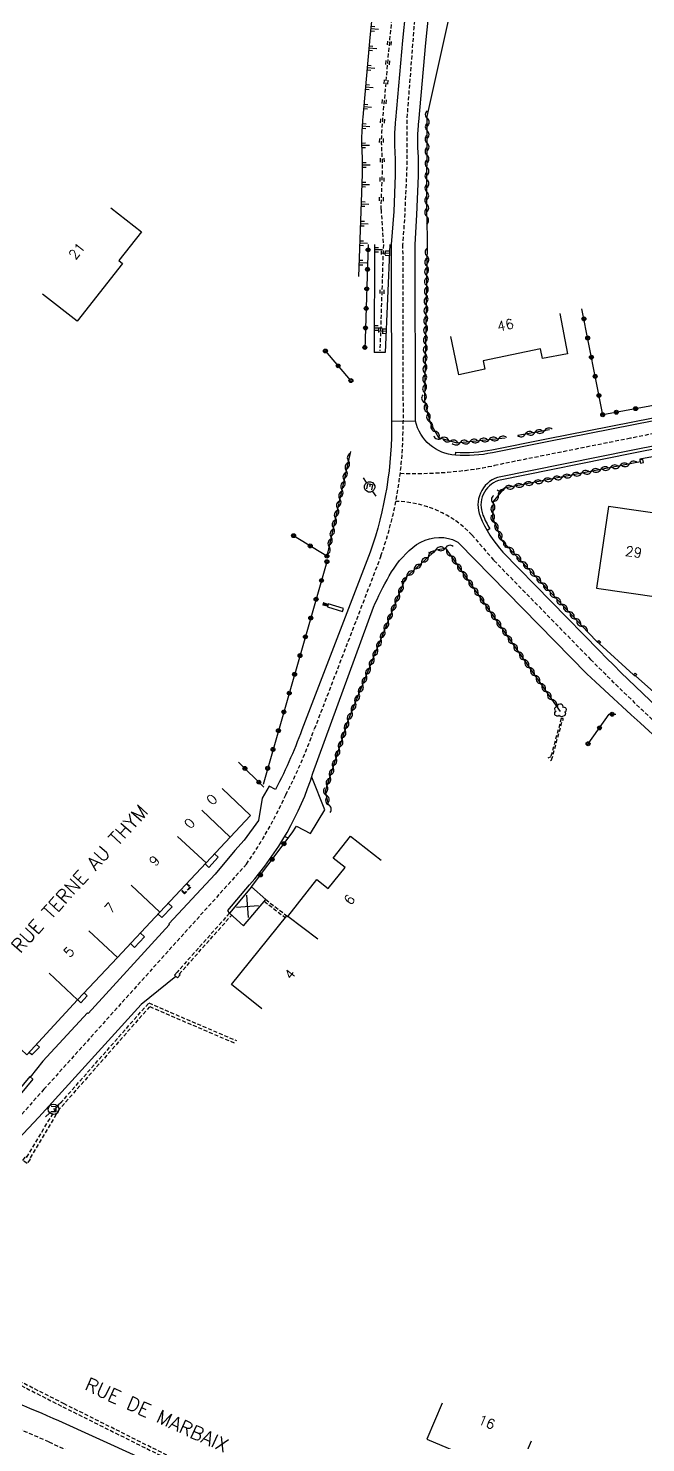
# Model space of a CAD drawing. Header units: millimetres. Extents: x 151000 to 152000, y 111999 to 113000.
# Drawn here: x 151169.1 to 151248.1, y 112367.7 to 112548.8 of the extents above; entities that cross this region are included whole.
import ezdxf
from ezdxf.enums import TextEntityAlignment as Align

# ---------------------------------------------------------------- set-up
doc = ezdxf.new("R2010")
doc.units = ezdxf.units.MM
doc.linetypes.add('DASHED', pattern=[0.75, 0.5, -0.25])
doc.layers.get('0').update_dxf_attribs({"linetype": 'CONTINUOUS'})
for name, color, linetype in [('W0001', 6, 'DASHED'), ('W0008', 7, 'CONTINUOUS'), ('W0100', 7, 'CONTINUOUS'), ('W0112', 1, 'DASHED'), ('W0211', 2, 'CONTINUOUS'), ('W0220', 5, 'DASHED'), ('W0300', 7, 'CONTINUOUS'), ('W0302', 3, 'CONTINUOUS'), ('W0310', 3, 'CONTINUOUS'), ('W0322', 7, 'CONTINUOUS'), ('W0334', 7, 'CONTINUOUS'), ('W0400', 7, 'CONTINUOUS'), ('W0471', 7, 'CONTINUOUS'), ('W0989', 7, 'CONTINUOUS'), ('W0991', 7, 'CONTINUOUS'), ('W1102', 7, 'CONTINUOUS')]:
    doc.layers.add(name, color=color, linetype=linetype)
doc.styles.get("Standard").update_dxf_attribs({"font": 'romans.shx', "width": 0.85})

# ---------------------------------------------------------------- blocks, each defined once
blk = doc.blocks.new('t310o')
at = {"color": 0, "linetype": 'Continuous'}
for centre, start, end in [((-0.5, 0.38), 216.8699, 323.1304), ((0.5, -0.37), 36.8699, 143.1303)]:
    blk.add_arc(centre, 0.625, start, end, dxfattribs=at)
blk = doc.blocks.new('T471')
for p, q in [((-0.333334, 0.333334), (-0.333334, -0.333334)), ((-0.333334, 0.333334), (0.333334, 0.333334)), ((-0.333334, 0), (0, 0)), ((0.500001, 0.500001), (1.000002, 1.000002)), ((-0.500001, -0.500001), (-1.000002, -1.000002)), ((-0.333334, -0.333334), (0.333334, -0.333334))]:
    blk.add_line(p, q)
blk.add_ellipse((0, 0), major_axis=(0.471405, 0.471405), ratio=1, start_param=5.4977871438, end_param=11.780972451)
blk = doc.blocks.new('T400')
for p, q in [((-0.15, 0.3), (0.15, 0.3)), ((-0.15, -0.25), (-0.15, 0.3)), ((-0.15, 0.15), (0.15, 0.15)), ((-0.15, 0), (0.15, 0)), ((0.15, 0.3), (0.15, -0.25)), ((-0.15, -0.15), (0.15, -0.15)), ((-0.15, -0.25), (-0.15, -0.3)), ((-0.15, -0.3), (0.15, -0.3)), ((0.15, -0.3), (0.15, -0.25))]:
    blk.add_line(p, q)
blk = doc.blocks.new('T300')
for p, q in [((-0.8, 0.51), (-0.86, 0.34)), ((-0.86, 0.34), (-0.86, 0.17)), ((-0.86, 0.17), (-0.74, 0.06)), ((-0.69, 0.63), (-0.8, 0.51)), ((-0.8, -0.06), (-0.74, 0.06)), ((-0.74, 0.06), (-0.69, 0.11)), ((-0.57, 0.69), (-0.69, 0.63)), ((-0.46, 0.69), (-0.57, 0.69)), ((-0.29, 0.63), (-0.46, 0.69)), ((-0.29, 0.63), (-0.17, 0.74)), ((-0.23, 0.57), (-0.29, 0.63)), ((-0.17, 0.74), (-0.06, 0.8)), ((-0.06, 0.8), (0.06, 0.8)), ((0.06, 0.8), (0.23, 0.74)), ((0.23, 0.74), (0.34, 0.63)), ((0.34, 0.63), (0.4, 0.51)), ((0.46, 0.46), (0.34, 0.46)), ((0.4, 0.51), (0.4, 0.46)), ((0.57, 0.4), (0.46, 0.46)), ((0.57, 0.4), (0.69, 0.29)), ((0.69, 0.29), (0.74, 0.17)), ((0.74, 0.06), (0.69, -0.17)), ((0.74, 0.17), (0.74, 0.06)), ((-0.8, -0.17), (-0.8, -0.06)), ((-0.8, -0.23), (-0.8, -0.17)), ((-0.74, -0.34), (-0.8, -0.23)), ((-0.69, -0.4), (-0.74, -0.34)), ((-0.51, -0.46), (-0.69, -0.4)), ((-0.4, -0.46), (-0.51, -0.46)), ((-0.4, -0.46), (-0.34, -0.46)), ((-0.34, -0.46), (-0.34, -0.4)), ((-0.34, -0.51), (-0.34, -0.46)), ((-0.29, -0.63), (-0.34, -0.51)), ((-0.17, -0.74), (-0.29, -0.63)), ((-0.06, -0.8), (-0.17, -0.74)), ((0.06, -0.8), (-0.06, -0.8)), ((0.17, -0.74), (0.06, -0.8)), ((0.23, -0.69), (0.17, -0.74)), ((0.29, -0.46), (0.23, -0.46)), ((0.29, -0.63), (0.23, -0.69)), ((0.46, -0.4), (0.29, -0.46)), ((0.34, -0.51), (0.29, -0.63)), ((0.34, -0.51), (0.34, -0.46)), ((0.57, -0.34), (0.46, -0.4)), ((0.63, -0.29), (0.57, -0.34)), ((0.69, -0.17), (0.63, -0.29))]:
    blk.add_line(p, q)
blk = doc.blocks.new('t322o')
at = {"color": 0, "linetype": 'Continuous'}
for radius in [0.25, 0.15]:
    blk.add_circle((0, 0), radius, dxfattribs=at)
blk = doc.blocks.new('t211o')
at = {"color": 0, "linetype": 'Continuous'}
for p, q in [((-0.29, 0.5), (-0.29, 0)), ((0, 1), (0, 0)), ((0.29, 0.5), (0.29, 0))]:
    blk.add_line(p, q, dxfattribs=at)
blk = doc.blocks.new('t220o')
at = {"color": 0, "linetype": 'Continuous'}
for p, q in [((-0.25, 0.25), (0.25, 0.25)), ((-0.25, -0.25), (0.25, -0.25))]:
    blk.add_line(p, q, dxfattribs=at)
blk = doc.blocks.new('t991o')
at = {"color": 0, "linetype": 'Continuous'}
for p, q in [((-1, 1), (1, -1)), ((-1, -1), (1, 1))]:
    blk.add_line(p, q, dxfattribs=at)

msp = doc.modelspace()

# ---------------------------------------------------------------- linework, layer by layer
at = {"layer": 'W0001', "flags": 128}
msp.add_lwpolyline([(151413.18, 112596.14), (151374.05, 112653.49), (151356.6, 112679.29), (151345.58, 112695.46), (151336.11, 112709.29), (151316.57, 112738.09), (151301.34, 112760.45, 0.055132), (151298.42, 112764.26, 0.094048), (151295.48, 112766.37, 0.025813), (151290.9, 112768.2, 0.040445), (151287.58, 112769.05, 0.022515), (151282.87, 112769.63, 0.030455), (151279.2, 112769.69, 0.032778), (151275.17, 112769.25, 0.04343), (151272.01, 112768.4, 0.039375), (151269.79, 112767.39, 0.014995), (151265.17, 112764.64, 0.036177), (151263.11, 112763.11, 0.021887), (151260.46, 112760.62), (151245.71, 112747.2), (151231.2, 112733.97), (151215.03, 112719.27), (151191.13, 112697.49), (151172.09, 112680.3), (151156.32, 112665.86), (151152.79, 112661.89), (151151.91, 112659.39), (151152.35, 112656.6), (151153.09, 112654.4), (151154.12, 112652.35), (151156.76, 112648.97), (151164.11, 112641.19), (151174.13, 112629.34), (151201.32, 112597.62), (151210.47, 112587.11), (151213.7, 112582.26), (151215.91, 112578.59), (151217.96, 112573.01), (151218.99, 112567.73), (151219.58, 112562.15), (151219.14, 112555.1), (151218.4, 112548.79), (151217.52, 112537.24), (151217.52, 112531.37), (151217.25, 112525.14), (151216.98, 112521.11)], format="xyb", dxfattribs=at)
at = {"layer": 'W0001'}
for points in [[(151431.96, 112550.12), (151369.07, 112548.23), (151364.55, 112548.28), (151322.84, 112549.68), (151305.6, 112550.25), (151303.77, 112550.12, 0.157937), (151293.25, 112545.24, 0.10203), (151290.68, 112541.17, 0.068392), (151289.99, 112536.68, 0.126492), (151291.06, 112530.95, 0.027406), (151292.83, 112527.65, 0.084349), (151296, 112524.01, 0.038006), (151297.85, 112522.71), (151311.8, 112514.34, -0.298336), (151314.52, 112507.62, -0.223987), (151313.53, 112506.29, -0.133296), (151310.44, 112505.57), (151288.18, 112504.63), (151246.11, 112496.31), (151228.71, 112492.82, -0.05948), (151216.68, 112491.83)], [(151216.98, 112521.11), (151217.03, 112498.54, -0.089174), (151214.2, 112481.24), (151205.66, 112459.02, -0.034671), (151202.03, 112450.69, -0.047509), (151196.99, 112441.8), (151171.1, 112412.99), (151161.77, 112402.48, -0.007999), (151155.65, 112396.06, -0.068124), (151151.21, 112392.63, -0.051564), (151143.94, 112389.4, -0.018543), (151135.97, 112387.13, 0.234538), (151129.06, 112381.33)], [(151216.11, 112488.23, -0.200094), (151225.84, 112483.94), (151228.66, 112480.66), (151241.03, 112467.99, 0.019287), (151256.26, 112453.71), (151271.23, 112440.8), (151292.95, 112424.12, 0.066059), (151313.46, 112413.8, 0.027001), (151322.86, 112411.1, 0.13771), (151330.99, 112412.25, 0.066805), (151337.86, 112418.28, 0.020258), (151343.76, 112425.62, 0.023905), (151352.71, 112439.02, 0.023905)], [(151081.82, 112393.98), (151135.05, 112379.71), (151147.72, 112376.38, -0.039747), (151171.73, 112367.84), (151181.73, 112363.32, 0.06381), (151207.81, 112355.11), (151216.83, 112353.44), (151225.08, 112352.19), (151242.88, 112349.56), (151252.75, 112348.1, -0.038692), (151278.08, 112342.69), (151300.04, 112336.59), (151308.43, 112333.52, -0.146291), (151313.44, 112329.63), (151318.55, 112321.04, -0.330317), (151317.33, 112314.72), (151288.84, 112294.65, -0.083079), (151265.85, 112282.76, -0.082215)]]:
    msp.add_lwpolyline(points, format="xyb", dxfattribs=at)
at = {"layer": 'W0008', "flags": 128}
for points in [[(151217.73, 112554.75), (151216.96, 112547.2), (151216.07, 112537.05, 0.005535), (151215.97, 112535.8, 0.007839), (151215.93, 112534.91, 0.026317), (151215.96, 112533.13, -0.021745), (151216.02, 112530.97), (151216.01, 112529.99), (151215.84, 112525.35), (151215.52, 112521.11)], [(151218.6, 112521.12), (151218.81, 112524.92), (151218.99, 112529.91), (151219.01, 112530.93, 0.021745), (151218.94, 112533.34, -0.026317), (151218.91, 112534.81, -0.007839), (151218.95, 112535.6, -0.005535), (151219.04, 112536.79), (151219.94, 112546.92), (151220.7, 112554.45, 0.018235)]]:
    msp.add_lwpolyline(points, format="xyb", dxfattribs=at)
at = {"layer": 'W0008'}
for points in [[(151292.88, 112549.45), (151289.98, 112545.82, 0.165863), (151287.48, 112537.55, 0.065055), (151288.56, 112531.09, 0.086163), (151291.46, 112525.35, 0.091621), (151295.5, 112521.59), (151308.81, 112513.18, -0.27441), (151310.79, 112510, -0.314182), (151308.23, 112507.81), (151288.46, 112506.23), (151287.45, 112506.09), (151235.48, 112495.85), (151228.48, 112494.45, -0.070157), (151223.74, 112494.13, -0.327778), (151218.61, 112498.5), (151218.6, 112521.12)], [(151215.52, 112521.11), (151215.56, 112498.53, -0.089124), (151212.82, 112481.74), (151204.29, 112459.53, -0.034741), (151200.73, 112451.37)], [(151288.34, 112503.06), (151246.42, 112494.77), (151229.12, 112491.3, 0.430716), (151226.89, 112486.32, 0.088347), (151229.8, 112481.74), (151242.15, 112469.09, 0.019281), (151257.29, 112454.89)], [(151194.83, 112435.52), (151194.63, 112435.88), (151197.39, 112439.13, 0.10325), (151205.51, 112453.43), (151213.24, 112474.67, -0.024016), (151215.25, 112478.68, -0.089172), (151218.27, 112482.34, -0.231304), (151222.85, 112483.5, -0.116592), (151224.17, 112482.88), (151240.53, 112466.17, 0.013071), (151277.65, 112433.4)], [(151187.98, 112427.4), (151183.51, 112423.85), (151170.45, 112409.4), (151157.88, 112396.07, -0.15382), (151136.74, 112385.97, 0.373262), (151134.97, 112383.08, 0.097185), (151135.87, 112382.59), (151148.49, 112379.27, -0.039765), (151172.96, 112370.57), (151182.97, 112366.04, 0.063862), (151208.35, 112358.05), (151217.32, 112356.39), (151225.53, 112355.15), (151243.32, 112352.51), (151253.17, 112351.06, -0.038624), (151278.91, 112345.56), (151300.78, 112339.49, 0.108655), (151306.91, 112339.41, 0.194391), (151308.92, 112340.75, 0.078018), (151309.92, 112342.85, 0.161503), (151309.85, 112344.85), (151307.17, 112354.49), (151306.58, 112354.63)], [(151169.68, 112414.28), (151160.67, 112403.44, -0.007965), (151154.61, 112397.09, -0.068124), (151150.48, 112393.9, -0.051564), (151143.49, 112390.79, -0.03322), (151129.29, 112387.19)]]:
    msp.add_lwpolyline(points, format="xyb", dxfattribs=at)
at = {"layer": 'W0100'}
for points in [[(151179.64, 112525.8), (151183.56, 112522.71), (151180.69, 112519.06), (151181.16, 112518.69), (151175.33, 112511.29), (151170.93, 112514.76)], [(151237.09, 112512.29), (151238.05, 112507.11), (151234.86, 112506.52), (151234.6, 112507.75), (151227.26, 112506.2), (151227.49, 112505.14), (151224.18, 112504.44), (151223.15, 112509.34)], [(151193.88, 112451.47), (151197.52, 112448.03), (151194.91, 112445.27), (151191.84, 112441.95), (151185.91, 112435.67), (151180.5, 112429.87), (151175.4, 112424.42), (151168.91, 112417.4), (151165.24, 112420.79)], [(151198.96, 112423.26), (151195.07, 112426.39), (151202.15, 112435.2), (151202.29, 112435.09), (151206.01, 112439.85), (151207.47, 112438.68), (151209.62, 112441.36), (151208.1, 112442.58), (151210.29, 112445.38)]]:
    msp.add_lwpolyline(points, dxfattribs=at)
for points in [[(151251.28, 112486.42), (151243.33, 112487.57), (151241.78, 112477.14), (151249.73, 112475.99)], [(151194.83, 112435.52), (151196.64, 112433.92), (151199.46, 112437.28), (151197.64, 112438.88)]]:
    msp.add_lwpolyline(points, close=True, dxfattribs=at)
at = {"layer": 'W0100', "flags": 128}
msp.add_lwpolyline([(151222.03, 112372.81), (151220.08, 112368.2), (151231.5, 112363.36), (151233.45, 112367.97)], dxfattribs=at)
at = {"layer": 'W0112'}
for points in [[(151247.8, 112493.21), (151247.72, 112493.58), (151247.34, 112493.5), (151247.42, 112493.13)], [(151241.89, 112470.2), (151242.09, 112470.43), (151242.31, 112470.24), (151242.11, 112470.02)], [(151246.52, 112466.04), (151246.73, 112466.26), (151246.93, 112466.07), (151246.72, 112465.85)], [(151210.78, 112359.48), (151205.19, 112360.25), (151187.5, 112365.81), (151173.69, 112372.71), (151155.39, 112382), (151166.22, 112399.22), (151166.28, 112399.18), (151166.59, 112399.67), (151166.05, 112400.02), (151165.74, 112399.53), (151165.88, 112399.44), (151154.82, 112381.84), (151173.51, 112372.35), (151187.35, 112365.44), (151205.1, 112359.86), (151210.71, 112359.09), (151210.69, 112358.93), (151211.31, 112358.82), (151211.41, 112359.46), (151210.79, 112359.56)]]:
    msp.add_lwpolyline(points, close=True, dxfattribs=at)
for points in [[(151235.88, 112455.08), (151236.04, 112455.15), (151237.43, 112460.23), (151237.52, 112460.24), (151237.52, 112460.45), (151237.27, 112460.44), (151235.93, 112455.52), (151235.57, 112455.36)], [(151189.38, 112439.34), (151189.89, 112438.86), (151189.08, 112437.99), (151188.56, 112438.48)], [(151189.31, 112439.27), (151189.75, 112438.85), (151189.08, 112438.13), (151188.63, 112438.56)], [(151199.28, 112437.04), (151201.97, 112434.96)], [(151199.46, 112437.28), (151202.15, 112435.2)], [(151194.83, 112435.52), (151188.12, 112427.97), (151187.78, 112427.58), (151188.17, 112427.24), (151188.51, 112427.63), (151188.4, 112427.72), (151195.11, 112435.27)], [(151195.46, 112418.88), (151184.61, 112423.55), (151173.05, 112410.42), (151169.24, 112404.07), (151169.31, 112404.02), (151168.94, 112403.49), (151168.41, 112403.87), (151168.78, 112404.39), (151168.91, 112404.3), (151172.72, 112410.65), (151184.5, 112424.03), (151195.72, 112419.21)]]:
    msp.add_lwpolyline(points, dxfattribs=at)
at = {"layer": 'W0211', "flags": 128}
msp.add_lwpolyline([(151210.92, 112578.33, -0.005317), (151211.66, 112574.67, -0.075845), (151211.87, 112573.24, -0.013815), (151212.78, 112569.65, -0.009567), (151213.88, 112564.25, -0.052487), (151214.01, 112562.48, -0.018235), (151213.54, 112555.17), (151212.78, 112547.59), (151211.88, 112537.42, 0.005535), (151211.78, 112536.07, 0.007839), (151211.73, 112535.06, 0.026317), (151211.77, 112532.83, -0.021745), (151211.82, 112531.04), (151211.8, 112530.1), (151211.33, 112517.02, 0.019084)], format="xyb", dxfattribs=at)
at = {"layer": 'W0211'}
for points in [[(151213.39, 112521.11), (151213.35, 112507.27)], [(151215.32, 112521.11), (151214.73, 112507.29), (151213.35, 112507.27)]]:
    msp.add_lwpolyline(points, dxfattribs=at)
at = {"layer": 'W0220', "flags": 128}
msp.add_lwpolyline([(151214.22, 112525.58), (151214.38, 112530.03), (151214.4, 112531, 0.021745), (151214.34, 112533.01, -0.026317), (151214.3, 112534.97, -0.007839), (151214.35, 112535.9, -0.005535), (151214.45, 112537.19), (151215.35, 112547.35), (151216.11, 112554.91, 0.018235), (151216.59, 112562.4, 0.052487), (151216.41, 112564.71, 0.009567), (151215.29, 112570.21, 0.013815), (151214.35, 112573.94, 0.035594), (151213.71, 112575.71, 0.019084), (151212.02, 112579.14)], format="xyb", dxfattribs=at)
msp.add_lwpolyline([(151214.22, 112525.58), (151214.51, 112521.11)], dxfattribs=at)
at = {"layer": 'W0220'}
msp.add_lwpolyline([(151214.51, 112521.11), (151214.07, 112507.5)], dxfattribs=at)
at = {"layer": 'W0302', "flags": 128}
msp.add_lwpolyline([(151220.13, 112537.5), (151225.71, 112562.7), (151225.71, 112577.16)], dxfattribs=at)
at = {"layer": 'W0310', "flags": 128}
for points in [[(151220.06, 112524.74), (151220.13, 112537.5)], [(151220.06, 112524.71), (151220.11, 112521.12), (151219.76, 112501.06), (151220.49, 112498.27)], [(151220.49, 112498.27), (151221.58, 112496.41), (151223.91, 112495.71), (151230.1, 112496.37)]]:
    msp.add_lwpolyline(points, dxfattribs=at)
at = {"layer": 'W0310'}
for points in [[(151235.76, 112497.4), (151231.72, 112496.67)], [(151210.31, 112494.62), (151207.29, 112481.22)], [(151247.39, 112493.3), (151229.96, 112489.9), (151228.57, 112488.22), (151228.47, 112486.14), (151229.73, 112483.2), (151240.69, 112471.45)], [(151207.49, 112449.39), (151207.1, 112451.17), (151210.02, 112460.19), (151217.38, 112478.5), (151221.25, 112482.03), (151222.47, 112482.26), (151237.15, 112461.34)]]:
    msp.add_lwpolyline(points, dxfattribs=at)
at = {"layer": 'W0322'}
for points in [[(151212.58, 112521.11), (151212.13, 112507.68)], [(151242.57, 112499.32), (151239.92, 112512.89)], [(151210.36, 112503.69), (151207.1, 112507.48)], [(151278.89, 112506.01), (151242.57, 112499.32)], [(151246.76, 112465.89), (151256.86, 112456.89), (151257.35, 112458.81), (151257.72, 112459.36), (151256.83, 112461.96), (151253.94, 112488.3), (151253.39, 112494.3)], [(151207.29, 112481.22), (151203.03, 112483.84)], [(151207.29, 112480.51), (151199.12, 112451.99)], [(151240.7, 112457.21), (151243.41, 112460.98), (151244.25, 112461)], [(151199.23, 112451.64), (151196, 112454.84)], [(151197.64, 112438.88), (151199.72, 112441.65), (151202.83, 112445.79)]]:
    msp.add_lwpolyline(points, dxfattribs=at)
at = {"layer": 'W0322', "flags": 128}
msp.add_lwpolyline([(151210.29, 112445.38), (151214.23, 112442.3)], dxfattribs=at)
at = {"layer": 'W0334', "flags": 128}
for points in [[(151223.74, 112494.13), (151223.77, 112494.53, 0.070187), (151228.4, 112494.84), (151235.4, 112496.25), (151287.38, 112506.48), (151288.42, 112506.63), (151308.2, 112508.21, 0.307854), (151310.39, 112510.05, 0.271199), (151308.61, 112512.83), (151295.28, 112521.25, -0.091621), (151291.14, 112525.11, -0.086163), (151288.18, 112530.98, -0.065055), (151287.08, 112537.54, -0.16606), (151289.66, 112546.07), (151292.55, 112549.68, 0.245669)], [(151169.68, 112414.28), (151169.29, 112414.6), (151160.3, 112403.77, -0.007953), (151154.25, 112397.44, -0.068124), (151150.23, 112394.33, -0.051564), (151143.33, 112391.27, -0.03322), (151129.2, 112387.68), (151129.29, 112387.19)]]:
    msp.add_lwpolyline(points, format="xyb", dxfattribs=at)
at = {"layer": 'W0334'}
msp.add_lwpolyline([(151412.01, 112546.65), (151369.1, 112545.36), (151364.49, 112545.41), (151322.74, 112546.81), (151305.65, 112547.38), (151304.05, 112547.26, 0.15619), (151295.23, 112543.16, 0.077453), (151293.41, 112540.29, 0.068444), (151292.86, 112536.57, 0.128528), (151293.67, 112532.17, 0.027406), (151295.28, 112529.15, 0.084349), (151297.82, 112526.23, 0.038128), (151299.33, 112525.18), (151313.36, 112516.75, -0.301338), (151317.33, 112507.06, -0.223987), (151314.89, 112503.76, -0.131554), (151310.4, 112502.7), (151288.38, 112502.66), (151246.5, 112494.38), (151229.23, 112490.91, 0.428351), (151227.25, 112486.48, 0.032876), (151228.13, 112484.7), (151227.78, 112484.5)], format="xyb", dxfattribs=at)
for points in [[(151218.61, 112498.5), (151215.56, 112498.47)], [(151250.56, 112494.15), (151250.54, 112494.25), (151247.31, 112493.64), (151247.34, 112493.5)], [(151240.69, 112471.45), (151241.89, 112470.2)], [(151242.11, 112470.02), (151246.52, 112466.04)], [(151200.73, 112451.37), (151199.92, 112451.77), (151199.02, 112450.24), (151198.56, 112447.4), (151196.71, 112444.87), (151195.53, 112443.55), (151193, 112440.52), (151187.05, 112434.14), (151187.12, 112434.03), (151176.74, 112422.69), (151176.67, 112422.76), (151170.95, 112416.57), (151169.35, 112414.55)], [(151202.83, 112445.79), (151203.41, 112446.65), (151205.2, 112445.72), (151207.01, 112448.74), (151205.35, 112452.95)], [(151201.88, 112445.33), (151202.36, 112445.17)], [(151192.92, 112443.12), (151193.39, 112442.69), (151192.2, 112441.37), (151191.72, 112441.82)], [(151186.99, 112436.82), (151187.49, 112436.35), (151186.18, 112434.95), (151185.68, 112435.43)], [(151183.42, 112433), (151183.96, 112432.49), (151182.69, 112431.14), (151182.15, 112431.64)], [(151176.23, 112425.31), (151176.62, 112424.95), (151175.83, 112424.06), (151175.42, 112424.44)], [(151170.14, 112418.73), (151170.51, 112418.38), (151169.56, 112417.38), (151169.2, 112417.71)]]:
    msp.add_lwpolyline(points, dxfattribs=at)
msp.add_lwpolyline([(151209.3, 112474.14), (151209.41, 112474.53), (151207.47, 112475.1), (151207.36, 112474.72)], close=True, dxfattribs=at)
at = {"layer": 'W1102'}
for p, q in [((151191.27, 112448.71), (151194.91, 112445.27)), ((151188.17, 112445.34), (151191.84, 112441.95)), ((151182.27, 112439.11), (151185.91, 112435.67)), ((151206.12, 112432.19), (151202.29, 112435.09)), ((151176.84, 112433.28), (151180.5, 112429.87)), ((151171.75, 112427.84), (151175.4, 112424.42))]:
    msp.add_line(p, q, dxfattribs=at)

# ---------------------------------------------------------------- block references
at = {"layer": 'W0211'}
for p, rotation in [((151212.89, 112548.71), 264.2311777080129), ((151212.66, 112546.22), 264.9630197710891), ((151212.44, 112543.73), 264.9630197710891), ((151212.22, 112541.24), 264.9630197710891), ((151212, 112538.75), 264.9630197710891), ((151211.79, 112536.25), 266.0619122216383), ((151211.72, 112533.76), 271.5508765428015), ((151211.82, 112531.26), 269.6781652593037), ((151211.75, 112528.76), 267.9393397981255), ((151211.66, 112526.26), 267.9393397981255), ((151211.57, 112523.76), 267.9393397981255), ((151211.48, 112521.26), 267.9393397981255), ((151213.39, 112520.41), 269.836075251882), ((151215.27, 112520), 87.57738561977243), ((151211.39, 112518.77), 267.9393397981255), ((151213.36, 112510.41), 269.836075251882), ((151214.85, 112510.01), 87.57738561977243)]:
    msp.add_blockref('t211o', p, dxfattribs=dict(at, rotation=rotation))
at = {"layer": 'W0220'}
for p, rotation in [((151215.3, 112546.88), 84.96301977102682), ((151215.08, 112544.39), 84.96301977102682), ((151214.87, 112541.9), 84.96301977102682), ((151214.65, 112539.4), 84.96301977102682), ((151214.43, 112536.91), 85.23817295977886), ((151214.29, 112534.42), 89.72308664634929), ((151214.39, 112531.92), 91.35081434732392), ((151214.36, 112529.42), 87.93933979819256), ((151214.27, 112526.92), 87.93933979819256), ((151214.48, 112520.06), 268.163851487837), ((151214.32, 112515.06), 268.163851487837), ((151214.15, 112510.07), 268.163851487837)]:
    msp.add_blockref('t220o', p, dxfattribs=dict(at, rotation=rotation))
at = {"layer": 'W0300', "rotation": 305.050022547615}
msp.add_blockref('T300', (151237.15, 112461.34), dxfattribs=at)
at = {"layer": 'W0310'}
for p, rotation in [((151220.13, 112537.23), 89.70415953368779), ((151220.12, 112535.67), 89.70415953368779), ((151220.11, 112534.1), 89.70415953368779), ((151220.1, 112532.54), 89.70415953368779), ((151220.1, 112530.97), 89.70415953368779), ((151220.09, 112529.4), 89.70415953368779), ((151220.08, 112527.84), 89.70415953368779), ((151220.07, 112526.27), 89.70415953368779), ((151220.06, 112524.71), 89.70415953368779), ((151220.09, 112519.62), 88.9858429682367), ((151220.06, 112518.37), 88.9858429682367), ((151220.02, 112515.87), 88.9858429682367), ((151220.04, 112517.12), 88.9858429682367), ((151220, 112514.62), 88.9858429682367), ((151219.95, 112512.12), 88.9858429682367), ((151219.98, 112513.37), 88.9858429682367), ((151219.93, 112510.87), 88.9858429682367), ((151219.91, 112509.62), 88.9858429682367), ((151219.87, 112507.13), 88.9858429682367), ((151219.89, 112508.38), 88.9858429682367), ((151219.84, 112505.88), 88.9858429682367), ((151219.8, 112503.38), 88.9858429682367), ((151219.82, 112504.63), 88.9858429682367), ((151219.78, 112502.13), 88.9858429682367), ((151219.8, 112500.88), 104.744978365944), ((151220.12, 112499.67), 104.744978365944), ((151220.44, 112498.46), 104.744978365944), ((151221.12, 112497.19), 300.3439786869322), ((151221.91, 112496.31), 343.1653661453836), ((151232.66, 112496.84), 190.158085827867), ((151233.89, 112497.06), 190.158085827867), ((151235.12, 112497.28), 190.158085827867), ((151223.11, 112495.95), 343.1653661453836), ((151224.32, 112495.75), 6.101024073463215), ((151225.57, 112495.88), 6.101024073463215), ((151226.81, 112496.02), 6.101024073463215), ((151228.05, 112496.15), 6.101024073463215), ((151229.29, 112496.28), 6.101024073463215), ((151209.76, 112492.18), 257.276366225573), ((151210.04, 112493.4), 257.276366225573), ((151244.77, 112492.79), 191.035777407076), ((151246, 112493.03), 191.035777407076), ((151209.49, 112490.96), 257.276366225573), ((151236.18, 112491.11), 191.035777407076), ((151237.41, 112491.35), 191.035777407076), ((151238.63, 112491.59), 191.035777407076), ((151239.86, 112491.83), 191.035777407076), ((151241.09, 112492.07), 191.035777407076), ((151242.31, 112492.31), 191.035777407076), ((151243.54, 112492.55), 191.035777407076), ((151208.94, 112488.52), 257.276366225573), ((151209.21, 112489.74), 257.276366225573), ((151229.22, 112489), 230.389660355886), ((151230.05, 112489.91), 191.035777407076), ((151231.27, 112490.15), 191.035777407076), ((151232.5, 112490.39), 191.035777407076), ((151233.73, 112490.63), 191.035777407076), ((151234.95, 112490.87), 191.035777407076), ((151208.66, 112487.3), 257.276366225573), ((151228.5, 112486.74), 267.404067574188), ((151228.56, 112487.99), 267.404067574188), ((151208.38, 112486.08), 257.276366225573), ((151228.73, 112485.54), 293.152147548083), ((151207.83, 112483.64), 257.276366225573), ((151208.11, 112484.86), 257.276366225573), ((151229.22, 112484.39), 293.152147548083), ((151229.71, 112483.24), 293.152147548083), ((151207.56, 112482.43), 257.276366225573), ((151221.23, 112482.01), 15.60498279447085), ((151222.45, 112482.26), 10.6216409604958), ((151230.55, 112482.32), 313.005796701028), ((151231.41, 112481.41), 313.005796701028), ((151219.38, 112480.33), 42.3717781985711), ((151220.3, 112481.17), 42.3717781985711), ((151223.17, 112481.25), 305.050022547615), ((151223.89, 112480.23), 305.050022547615), ((151232.26, 112480.49), 313.005796701028), ((151233.11, 112479.58), 313.005796701028), ((151217.53, 112478.64), 42.3717781985711), ((151218.46, 112479.48), 42.3717781985711), ((151224.61, 112479.21), 305.050022547615), ((151225.33, 112478.18), 305.050022547615), ((151233.96, 112478.66), 313.005796701028), ((151216.53, 112476.37), 68.104403332997), ((151216.99, 112477.53), 68.104403332997), ((151226.05, 112477.16), 305.050022547615), ((151226.76, 112476.14), 305.050022547615), ((151234.82, 112477.75), 313.005796701028), ((151235.67, 112476.84), 313.005796701028), ((151215.59, 112474.05), 68.104403332997), ((151216.06, 112475.21), 68.104403332997), ((151227.48, 112475.11), 305.050022547615), ((151228.2, 112474.09), 305.050022547615), ((151236.52, 112475.92), 313.005796701028), ((151237.37, 112475.01), 313.005796701028), ((151215.13, 112472.89), 68.104403332997), ((151228.92, 112473.07), 305.050022547615), ((151238.23, 112474.09), 313.005796701028), ((151239.08, 112473.18), 313.005796701028), ((151214.2, 112470.57), 68.104403332997), ((151214.66, 112471.73), 68.104403332997), ((151229.64, 112472.04), 305.050022547615), ((151230.35, 112471.02), 305.050022547615), ((151239.93, 112472.27), 313.005796701028), ((151213.73, 112469.41), 68.104403332997), ((151231.07, 112470), 305.050022547615), ((151231.79, 112468.97), 305.050022547615), ((151212.8, 112467.09), 68.104403332997), ((151213.26, 112468.25), 68.104403332997), ((151232.51, 112467.95), 305.050022547615), ((151233.22, 112466.93), 305.050022547615), ((151212.33, 112465.93), 68.104403332997), ((151233.94, 112465.9), 305.050022547615), ((151211.4, 112463.61), 68.104403332997), ((151211.87, 112464.77), 68.104403332997), ((151234.66, 112464.88), 305.050022547615), ((151235.38, 112463.86), 305.050022547615), ((151210.93, 112462.45), 68.104403332997), ((151236.1, 112462.83), 305.050022547615), ((151210, 112460.13), 72.027147049842), ((151210.47, 112461.29), 68.104403332997), ((151209.23, 112457.76), 72.027147049842), ((151209.62, 112458.94), 72.027147049842), ((151208.85, 112456.57), 72.027147049842), ((151208.08, 112454.19), 72.027147049842), ((151208.46, 112455.38), 72.027147049842), ((151207.69, 112453), 72.027147049842), ((151207.3, 112451.81), 72.027147049842), ((151207.22, 112450.61), 102.410046084017), ((151207.49, 112449.39), 102.410046084017)]:
    msp.add_blockref('t310o', p, dxfattribs=dict(at, rotation=rotation))
at = {"layer": 'W0322'}
for p, rotation in [((151212.56, 112520.43), 268.091730579287), ((151212.48, 112517.93), 268.091730579287), ((151212.39, 112515.43), 268.091730579287), ((151212.31, 112512.93), 268.091730579287), ((151240.17, 112511.59), 101.050627216859), ((151212.23, 112510.43), 268.091730579287), ((151240.65, 112509.14), 101.050627216859), ((151207.1, 112507.48), 130.68094418601), ((151212.14, 112507.94), 268.091730579287), ((151208.73, 112505.58), 130.68094418601), ((151241.13, 112506.68), 101.050627216859), ((151210.36, 112503.69), 130.68094418601), ((151241.61, 112504.23), 101.050627216859), ((151242.09, 112501.78), 101.050627216859), ((151246.78, 112500.1), 190.430601092137), ((151242.57, 112499.32), 101.050627216859), ((151244.32, 112499.64), 190.430601092137), ((151203.03, 112483.84), 148.363480973788), ((151205.16, 112482.53), 148.363480973788), ((151207.29, 112481.22), 148.363480973788), ((151207.29, 112480.51), 254.005596257399), ((151206.6, 112478.1), 254.005596257399), ((151205.91, 112475.7), 254.005596257399), ((151205.23, 112473.3), 254.005596257399), ((151204.54, 112470.89), 254.005596257399), ((151203.85, 112468.49), 254.005596257399), ((151203.16, 112466.09), 254.005596257399), ((151202.47, 112463.68), 254.005596257399), ((151201.78, 112461.28), 254.005596257399), ((151243.77, 112460.99), 1.26457209731353), ((151201.09, 112458.88), 254.005596257399), ((151242.16, 112459.24), 54.3287584972493), ((151240.7, 112457.21), 54.3287584972493), ((151200.4, 112456.48), 254.005596257399), ((151196.8, 112454.05), 135.221798514416), ((151199.71, 112454.07), 254.005596257399), ((151198.58, 112452.29), 135.221798514416), ((151201.79, 112444.41), 53.16748233632179), ((151200.29, 112442.41), 53.16748233632179), ((151198.79, 112440.41), 53.0502912780233)]:
    msp.add_blockref('t322o', p, dxfattribs=dict(at, rotation=rotation))
at = {"layer": 'W0400', "rotation": 253.404976675482}
msp.add_blockref('T400', (151207.1, 112475.03), dxfattribs=at)
at = {"layer": 'W0471'}
for p, rotation in [((151212.75, 112490.08), 258.7958369359544), ((151172.32, 112410.43), 178.0425946044997)]:
    msp.add_blockref('T471', p, dxfattribs=dict(at, rotation=rotation))
at = {"layer": 'W0991', "rotation": 49.60163490072456}
msp.add_blockref('t991o', (151197.14, 112436.4), dxfattribs=at)

# ---------------------------------------------------------------- texts
at = {"layer": 'W0989'}
for s, rotation, p in [('RUE TERNE AU THYM', 47.6778, (151175.66, 112439.96)), ('RUE DE MARBAIX', 335.6905, (151185.54, 112371.3))]:
    msp.add_text(s, height=1.75, rotation=rotation, dxfattribs=at).set_placement(p, align=Align.MIDDLE)
at = {"layer": 'W0991'}
for s, rotation, p in [('21', 51.761, (151175.29, 112520.28)), ('46', 11.9476, (151230.12, 112510.81)), ('29', 351.5468, (151246.53, 112481.76)), ('0', 46.612, (151192.57, 112450.08)), ('0', 47.2841, (151189.72, 112447.02)), ('9', 46.5986, (151185.22, 112442.23)), ('6', 51.2853, (151210.17, 112437.25)), ('7', 47.0343, (151179.55, 112436.19)), ('5', 46.8735, (151174.29, 112430.56)), ('4', 51.2853, (151202.54, 112427.72)), ('16', 337.0305, (151227.74, 112370.39))]:
    msp.add_text(s, height=1.25, rotation=rotation, dxfattribs=at).set_placement(p, align=Align.MIDDLE)

doc.saveas('drawing.dxf')
